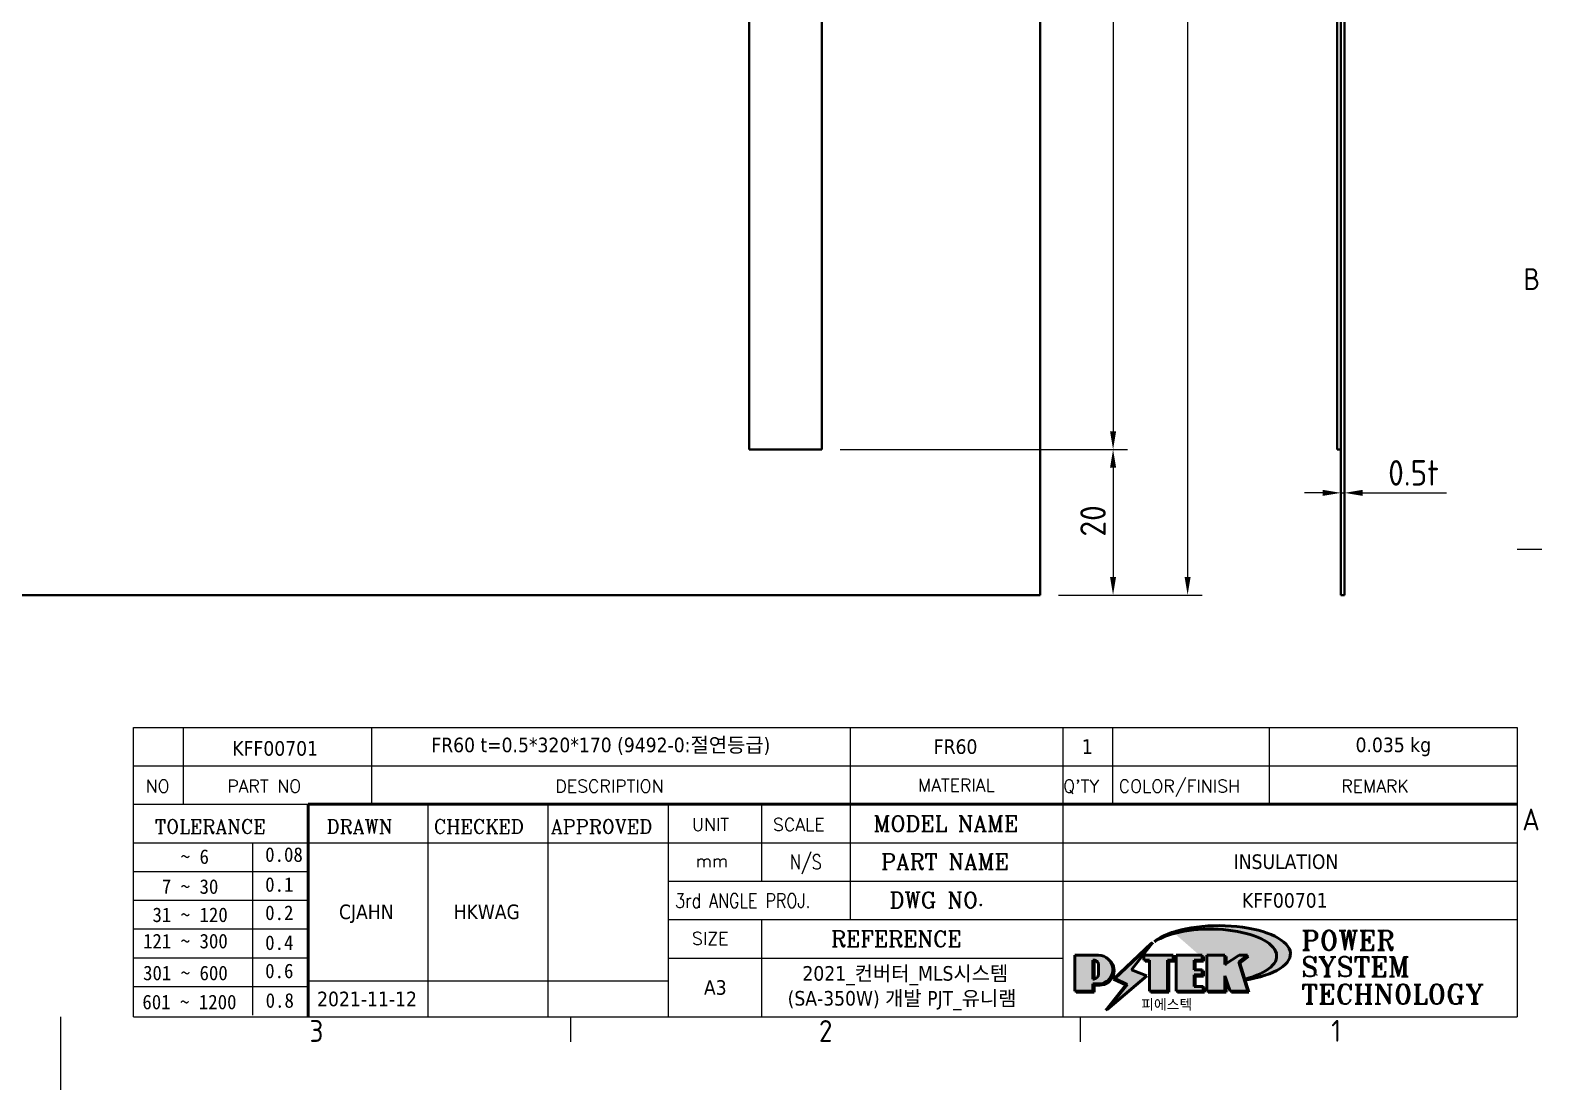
# Model space of a CAD drawing. Header units: millimetres. Extents: x 0 to 420, y 0 to 297.
# Drawn here: x 205.8 to 413.4, y 0 to 145.5 of the extents above; entities that cross this region are included whole.
import ezdxf
from ezdxf.enums import TextEntityAlignment as Align

# ---------------------------------------------------------------- set-up
doc = ezdxf.new("R2010")
doc.units = ezdxf.units.MM
doc.layers.get('0').update_dxf_attribs({"color": 3, "lineweight": 25})
for name, color, linetype, lineweight in [('가시적인 것(ISO)', 3, 'Continuous', 40), ('경계(ISO)', 7, 'Continuous', 25), ('제목(ISO)', 5, 'Continuous', 50), ('치수(ISO)', 2, 'Continuous', 25), ('해치(ISO)', 7, 'Continuous', 18)]:
    doc.layers.add(name, color=color, linetype=linetype, lineweight=lineweight)
doc.styles.add('HAN_291', font='')
doc.styles.add('HAN_370', font='', dxfattribs={"width": 2})
doc.styles.add('RC_284', font='ROMANC.shx')
doc.styles.add('RC_287', font='ROMANC.shx')
doc.styles.add('RC_292', font='ROMANC.shx')
doc.styles.add('ROMANT_294', font='romant.shx')
doc.styles.add('문자 텍스트_PSTEK_POSCO', font='isocp.shx')
doc.styles.add('치수 텍스트_PSTEK_POSCO', font='isocp.shx')
doc.styles.add('텍스트 스타일198', font='tahoma.ttf')
doc.styles.add('텍스트 스타일333', font='ROMANC.shx', dxfattribs={"width": 0.800000011920929})
doc.styles.get('HAN_291').set_extended_font_data('GulimChe')
doc.styles.get('HAN_370').set_extended_font_data('GulimChe')
doc.dimstyles.new('치수_PSTEK_POSCO', dxfattribs={"dimtxt": 3.5, "dimasz": 2.5, "dimexe": 2, "dimexo": 2.5, "dimgap": 1, "dimtad": 1, "dimrnd": 1e-08, "dimdsep": 46, "dimtxsty": '치수 텍스트_PSTEK_POSCO', "dimcen": 0.09, "dimdle": 10, "dimclrd": 7, "dimclre": 7, "dimclrt": 2, "dimadec": 1, "dimazin": 2, "dimtfac": 1, "dimtmove": 0, "dimatfit": 3, "dimfxl": 0, "dimtolj": 1, "dimlwd": -1, "dimlwe": -1, "dimarcsym": 0})

# ---------------------------------------------------------------- blocks, each defined once
blk = doc.blocks.new('경계 Default Border')
at = {"layer": '경계(ISO)'}
for p, q in [((410, 74.25000190734863), (413.4000015258789, 74.25000190734863)), ((280, 10), (280, 6.599999666213989)), ((350, 10), (350, 6.599999666213989))]:
    blk.add_line(p, q, dxfattribs=at)
at = {"layer": '경계(ISO)', "flags": 128}
blk.add_lwpolyline([(210, 0), (210, 10)], dxfattribs=at)
at = {"layer": '경계(ISO)', "color": 2, "char_height": 3.00000011920929, "attachment_point": 7, "style": '문자 텍스트_PSTEK_POSCO'}
for s, insert in [('B', (410.878270202895, 109.8463944559917)), ('A', (410.7144008173592, 35.61784856929444)), ('3', (244.1685395229535, 6.57139439638704)), ('2', (314.127739416884, 6.57139439638704)), ('1', (384.4860661041481, 6.59999988079071))]:
    blk.add_mtext(s, dxfattribs=dict(at, insert=insert))
blk = doc.blocks.new('제목 블록 PSTEK')
for color, points in [(252, [(317.2195697678507, 17.0593801673321), (322.0326348870767, 21.62682475217465), (322.2781991042243, 21.94392121864296), (317.0471853425802, 16.97985676345368), (318.7512090904202, 16.1899260703855), (316.0018030350395, 12.71868385740789), (316.3356552234328, 13.00206718743325), (318.9235935156908, 16.2694494742633)]), (5, [(321.6183518841322, 17.4193704504104), (319.5281351041078, 18.24969419629727), (322.4505835294948, 22.02344462252142), (317.2195697678507, 17.0593801673321), (318.9235935156908, 16.2694494742633), (316.1741874603099, 12.79820726128571)]), (1, [(324.4839107253602, 19.60711530335299), (325.2419748254881, 19.60711530335299), (325.2419748254881, 20.25857663940324), (321.2266040451076, 20.25857663940324), (321.2266040451076, 19.60711530335299), (321.9846681452406, 19.60711530335299), (321.9846681452406, 15.3430047401139), (324.4839107253602, 15.3430047401139)]), (252, [(321.9846681452406, 19.60711530335299), (321.4042753185749, 19.60711530335299), (321.4042753185749, 19.45905590879572), (321.9846681452406, 19.45905590879572)]), (252, [(324.6615819988275, 19.45905590879572), (325.4196460989604, 19.45905590879572), (325.4196460989604, 20.11051724484596), (325.2419748254881, 20.11051724484596), (325.2419748254881, 19.60711530335299), (324.4839107253602, 19.60711530335299), (324.4839107253602, 15.3430047401139), (322.1623394187076, 15.3430047401139), (322.1623394187076, 15.19494534555726), (324.6615819988275, 15.19494534555726)]), (1, [(329.2277337269622, 20.25857663940324), (325.65654113025, 20.25857663940324), (325.65654113025, 15.3430047401139), (329.3580259941756, 15.3430047401139), (329.3580259941756, 15.9944660761648), (328.1137701654877, 15.9944660761648), (328.1137701654877, 17.56360607323003), (329.2277337269622, 17.56360607323003), (329.2277337269622, 18.25543873810179), (328.1137701654877, 18.25543873810179), (328.1137701654877, 19.60711530335299), (329.2277337269622, 19.60711530335299)]), (252, [(328.2914414389548, 19.45905590879572), (329.4054050004294, 19.45905590879572), (329.4054050004294, 20.11051724484596), (329.2277337269622, 20.11051724484596), (329.2277337269622, 19.60711530335299), (328.1137701654877, 19.60711530335299), (328.1137701654877, 18.25543873810179), (328.2914414389548, 18.25543873810179)]), (1, [(332.3312149849806, 20.25857663940324), (329.8592894925411, 20.25857663940324), (329.8592894925411, 15.3430047401139), (332.3312149849806, 15.3430047401139), (332.3312149849806, 17.4318630164523), (333.0701931098801, 15.3430047401139), (335.4855464857051, 15.3430047401139), (334.2514536401189, 19.30614745124769), (335.4379594596742, 20.25857663940324), (334.3071782107978, 20.25857663940324), (332.3312149849806, 18.99741471888304)]), (252, [(332.5088862584528, 20.1105172448466), (332.3312149849806, 20.1105172448466), (332.3312149849806, 18.99741471888368), (332.5088862584528, 19.11081371413894)]), (252, [(335.6156307331414, 20.11051724484596), (335.2535118015555, 20.11051724484596), (334.2514536401189, 19.30614745124769), (335.4855464857051, 15.3430047401139), (333.1954852176545, 15.3430047401139), (333.2478643833523, 15.19494534555726), (335.6632177591723, 15.19494534555726), (334.4291249135862, 19.15808805669106)]), (252, [(328.2914414389548, 17.41554667867274), (329.4054050004294, 17.41554667867274), (329.4054050004294, 18.10737934354514), (329.2277337269622, 18.10737934354514), (329.2277337269622, 17.56360607323003), (328.1137701654877, 17.56360607323003), (328.1137701654877, 15.9944660761648), (328.2914414389548, 15.9944660761648)]), (252, [(332.5088862584528, 16.92964231796647), (332.3312149849806, 17.43186301645164), (332.3312149849806, 15.3430047401139), (330.0369607660135, 15.3430047401139), (330.0369607660135, 15.19494534555726), (332.5088862584528, 15.19494534555726)]), (252, [(329.5356972676428, 15.8464066816075), (329.3580259941756, 15.8464066816075), (329.3580259941756, 15.3430047401139), (325.8342124037171, 15.3430047401139), (325.8342124037171, 15.19494534555726), (329.5356972676428, 15.19494534555726)])]:
    blk.add_hatch(color=color).paths.add_polyline_path(points)
h = blk.add_hatch(color=1)
edge = h.paths.add_edge_path(flags=0)
edge.add_line((314.2242174273352, 19.60711530335299), (314.2242174273352, 17.00126995915134))
edge.add_line((314.2242174273352, 17.00126995915134), (314.3485873187598, 17.00126995915134))
edge.add_arc((314.3485873187598, 17.6527312952023), 0.6514613360509371, 270, 360)
edge.add_line((315.0000486548106, 17.6527312952023), (315.0000486548106, 18.95565396730211))
edge.add_arc((314.3485873187598, 18.95565396730212), 0.6514613360508712, 0, 90)
edge.add_line((314.3485873187598, 19.60711530335299), (314.2242174273352, 19.60711530335299))
edge = h.paths.add_edge_path()
edge.add_arc((314.9847713324306, 18.28938669179658), 1.969189947606664, 269.9999999999959, 450)
edge.add_line((314.9847713324306, 20.25857663940318), (311.7664314776902, 20.25857663940324))
edge.add_line((311.7664314776902, 20.25857663940324), (311.7664314776902, 15.3430047401139))
edge.add_line((311.7664314776902, 15.3430047401139), (314.2242174273352, 15.3430047401139))
edge.add_line((314.2242174273352, 15.3430047401139), (314.2242174273352, 16.32019674418991))
edge.add_line((314.2242174273352, 16.32019674418991), (314.9847713324307, 16.32019674418991))
h = blk.add_hatch(color=252)
edge = h.paths.add_edge_path()
edge.add_arc((314.9847713324309, 18.28938669179657), 1.969189947606666, 270, 406.8278729790604)
edge.add_arc((315.1624426058984, 18.1413272972396), 1.969189947606962, -90, 53.560984836317004, ccw=False)
edge.add_line((315.1624426058984, 16.17213734963263), (314.4018887008024, 16.17213734963263))
edge.add_line((314.4018887008024, 16.17213734963263), (314.4018887008024, 15.19494534555726))
edge.add_line((314.4018887008024, 15.19494534555726), (311.9441027511573, 15.19494534555726))
edge.add_line((311.9441027511573, 15.19494534555726), (311.9441027511573, 15.3430047401139))
edge.add_line((311.9441027511573, 15.3430047401139), (314.2242174273352, 15.3430047401139))
edge.add_line((314.2242174273352, 15.3430047401139), (314.2242174273352, 16.32019674418991))
edge.add_line((314.2242174273352, 16.32019674418991), (314.9847713324309, 16.32019674418991))
h = blk.add_hatch(color=252)
edge = h.paths.add_edge_path()
edge.add_line((314.4018887008024, 19.45905590879572), (314.5262585922315, 19.45905590879572))
edge.add_arc((314.5262585922314, 18.80759457274939), 0.6514613360463194, 60.4189348879147, 90.00000000000318, ccw=False)
edge.add_arc((314.3485873187602, 18.95565396730057), 0.6514613360524251, 39.96992292766206, 90.00000000009999)
edge.add_line((314.3485873187591, 19.60711530335307), (314.2242174273352, 19.60711530335298))
edge.add_line((314.2242174273352, 19.60711530335299), (314.2242174273352, 17.00126995915134))
edge.add_line((314.2242174273352, 17.00126995915134), (314.3485873187591, 17.00126995915134))
edge.add_arc((314.3485873187568, 17.652731295233), 0.6514613360816299, 270.0000000002, 274.6930825552478)
edge.add_line((314.4018887008024, 17.0034541317032), (314.4018887008024, 19.45905590879572))
at = {"layer": '해치(ISO)'}
h = blk.add_hatch(color=140, dxfattribs=at)
edge = h.paths.add_edge_path()
edge.add_ellipse((330.3660919371412, 20.15576403068321), major_axis=(9.100907360794343, 0), ratio=0.4069904968023172, start_angle=301.3098473703837, end_angle=507.7436900681698)
edge.add_ellipse((331.5340919371412, 20.4634168429492), major_axis=(-9.82350664112931, 0), ratio=0.3942600559756514, start_angle=111.51207141178469, end_angle=334.47025347086895, ccw=False)
edge.add_line((335.1363447531188, 16.8601935978785), (335.0955236905705, 16.99119398620872))
at = {"color": 180}
for p, q in [((182.475792979055, 11.79100474011392), (182.4757929790549, 51.56524660363496)), ((182.4757929790549, 51.56524660363496), (372.4757929537551, 51.56524660363496)), ((189.2651435055721, 51.56524660363496), (189.2651435055722, 41.00524660363494)), ((215.2152739891528, 41.00524660363494), (215.2152739891528, 51.56524660363496)), ((280.8758854511282, 51.56524660363496), (280.8758854511282, 41.00524660363494)), ((310.0881549537552, 51.56524660363496), (310.0881549537553, 41.00524660363494)), ((316.9044520275131, 51.56524660363496), (316.9044520275127, 41.00524660363494)), ((338.4566026226726, 51.56524660363496), (338.4566026226727, 41.00524660363494)), ((372.4757929537551, 51.56524660363496), (372.4757929537551, 11.79100474011389)), ((182.475792979055, 46.2852466036349), (372.4757929537551, 46.28524660363492)), ((182.475792979055, 41.00524660363493), (206.451475290024, 41.00524660363493)), ((222.9401812389276, 11.79100474011392), (222.9401812389276, 41.00524660363494)), ((239.4288871878316, 11.79100474011392), (239.4288871878316, 41.00524660363494)), ((255.9175931367356, 11.79100474011392), (255.9175931367356, 41.00524660363494)), ((268.6918866058747, 41.00524660363494), (268.6918866058747, 30.44524660363498)), ((280.8758854511282, 41.00524660363494), (280.8758854511282, 25.16524660363502)), ((310.088154953755, 41.00524660363494), (310.088154953755, 11.79100474011392)), ((182.475792979055, 35.72524660363497), (206.451475290024, 35.72524660363497)), ((198.8621818849491, 12.02524660363491), (198.8621818849491, 35.72524660363497)), ((206.451475290024, 35.72524660363497), (372.4757929537551, 35.72524660363497)), ((182.475792979055, 31.77524660363492), (206.451475290024, 31.77524660363492)), ((255.917593136736, 30.44524660363498), (372.4757929537552, 30.44524660363501)), ((182.475792979055, 27.82524660363487), (206.451475290024, 27.82524660363487)), ((255.9175931367359, 25.16524660363502), (372.4757929537552, 25.165246603635)), ((268.6918866058744, 25.16524660363502), (268.6918866058744, 11.79100474011392)), ((182.475792979055, 23.87524660363505), (206.451475290024, 23.87524660363505)), ((182.475792979055, 19.92524660363478), (206.451475290024, 19.92524660363478)), ((255.9175931367359, 19.88524660363481), (310.0881549537553, 19.88524660363481)), ((206.451475290024, 16.74100474011396), (255.9175931367359, 16.74100474011396)), ((182.475792979055, 15.97524660363496), (206.451475290024, 15.97524660363496)), ((182.475792979055, 11.79100474011392), (372.4757929537551, 11.79100474011389))]:
    blk.add_line(p, q, dxfattribs=at)
at = {"color": 7, "lineweight": 50}
for p, q in [((206.4514752900237, 11.79100474011392), (206.4514752900237, 41.00524660363494)), ((206.451475290024, 41.00524660363494), (372.4757929537551, 41.00524660363496))]:
    blk.add_line(p, q, dxfattribs=at)
at = {"color": 7}
for p, q in [((322.2781991042243, 21.94392121864296), (317.0471853425802, 16.97985676345368)), ((322.4505835294948, 22.02344462252142), (317.2195697678507, 17.0593801673321)), ((317.2195697678507, 17.0593801673321), (322.0326348870767, 21.62682475217465)), ((319.5281351041078, 18.24969419629727), (322.4505835294948, 22.02344462252142)), ((322.0326348870767, 21.62682475217465), (322.2781991042243, 21.94392121864296)), ((311.7664314776902, 20.25900474011391), (311.7664314776902, 15.34300474011391)), ((314.9847713324309, 20.25857663940324), (311.7664314776902, 20.25857663940324)), ((314.9847713324309, 20.25857663940324), (311.7664314776902, 20.25857663940324)), ((311.7664314776902, 20.25857663940324), (311.7664314776902, 15.3430047401139)), ((314.2242174273352, 17.00126995915134), (314.2242174273352, 19.60711530335299)), ((314.2242174273352, 19.60711530335299), (314.3485873187591, 19.60711530335299)), ((314.3485873187591, 19.60711530335299), (314.2242174273352, 19.60711530335299)), ((314.2242174273352, 19.60711530335299), (314.2242174273352, 17.00126995915134)), ((314.2242174273352, 17.00126995915134), (314.2242174273352, 19.60711530335299)), ((314.2242174273352, 19.60711530335299), (314.3485873187591, 19.60711530335299)), ((314.4018887008024, 19.45905590879572), (314.5262585922314, 19.45905590879572)), ((314.4018887008024, 17.0034541317032), (314.4018887008024, 19.45905590879572)), ((315.0000486548106, 18.95565396730275), (315.0000486548106, 17.65273129520161)), ((315.0000486548106, 18.95565396730275), (315.0000486548106, 17.65273129520161)), ((325.2419748254881, 20.25857663940324), (321.2266040451076, 20.25857663940324)), ((321.2266040451076, 20.25857663940324), (321.2266040451076, 19.60711530335299)), ((325.2419748254881, 20.25857663940324), (321.2266040451076, 20.25857663940324)), ((321.2266040451076, 20.25857663940324), (321.2266040451076, 19.60711530335299)), ((321.2266040451076, 19.60711530335299), (321.9846681452406, 19.60711530335299)), ((321.2266040451076, 19.60711530335299), (321.9846681452406, 19.60711530335299)), ((321.4042753185749, 19.60711530335299), (321.4042753185749, 19.45905590879572)), ((321.9846681452406, 19.60711530335299), (321.4042753185749, 19.60711530335299)), ((321.4042753185749, 19.45905590879572), (321.9846681452406, 19.45905590879572)), ((321.9846681452406, 19.60711530335299), (321.9846681452406, 15.3430047401139)), ((321.9846681452406, 19.45905590879572), (321.9846681452406, 19.60711530335299)), ((321.9846681452406, 19.60711530335299), (321.9846681452406, 15.3430047401139)), ((324.4839107253602, 19.60711530335299), (325.2419748254881, 19.60711530335299)), ((324.4839107253602, 15.3430047401139), (324.4839107253602, 19.60711530335299)), ((325.2419748254881, 19.60711530335299), (324.4839107253602, 19.60711530335299)), ((324.4839107253602, 19.60711530335299), (324.4839107253602, 15.3430047401139)), ((324.4839107253602, 19.60711530335299), (325.2419748254881, 19.60711530335299)), ((324.4839107253602, 15.3430047401139), (324.4839107253602, 19.60711530335299)), ((324.6615819988275, 19.45905590879572), (325.4196460989604, 19.45905590879572)), ((324.6615819988275, 15.19494534555726), (324.6615819988275, 19.45905590879572)), ((325.2419748254881, 19.60711530335299), (325.2419748254881, 20.25857663940324)), ((325.2419748254881, 19.60711530335299), (325.2419748254881, 20.25857663940324)), ((325.4196460989604, 20.11051724484596), (325.2419748254881, 20.11051724484596)), ((325.2419748254881, 20.11051724484596), (325.2419748254881, 19.60711530335299)), ((325.4196460989604, 19.45905590879572), (325.4196460989604, 20.11051724484596)), ((329.2277337269622, 20.25857663940324), (325.65654113025, 20.25857663940324)), ((325.65654113025, 20.25857663940324), (325.65654113025, 15.3430047401139)), ((325.65654113025, 20.25857663940324), (325.65654113025, 15.3430047401139)), ((329.2277337269622, 20.25857663940324), (325.65654113025, 20.25857663940324)), ((328.1137701654877, 18.25543873810179), (328.1137701654877, 19.60711530335299)), ((328.1137701654877, 19.60711530335299), (329.2277337269622, 19.60711530335299)), ((329.2277337269622, 19.60711530335299), (328.1137701654877, 19.60711530335299)), ((328.1137701654877, 19.60711530335299), (328.1137701654877, 18.25543873810179)), ((328.1137701654877, 18.25543873810179), (328.1137701654877, 19.60711530335299)), ((328.1137701654877, 19.60711530335299), (329.2277337269622, 19.60711530335299)), ((328.2914414389548, 18.25543873810179), (328.2914414389548, 19.45905590879572)), ((328.2914414389548, 19.45905590879572), (329.4054050004294, 19.45905590879572)), ((329.2277337269622, 19.60711530335299), (329.2277337269622, 20.25857663940324)), ((329.2277337269622, 19.60711530335299), (329.2277337269622, 20.25857663940324)), ((329.4054050004294, 20.11051724484596), (329.2277337269622, 20.11051724484596)), ((329.2277337269622, 20.11051724484596), (329.2277337269622, 19.60711530335299)), ((329.4054050004294, 19.45905590879572), (329.4054050004294, 20.11051724484596)), ((332.3312149849806, 20.25857663940324), (329.8592894925411, 20.25857663940324)), ((329.8592894925411, 20.25857663940324), (329.8592894925411, 15.3430047401139)), ((329.8592894925411, 20.25857663940324), (329.8592894925411, 15.3430047401139)), ((332.3312149849806, 20.25857663940324), (329.8592894925411, 20.25857663940324)), ((334.3071782107978, 20.25857663940324), (332.3312149849806, 18.99741471888304)), ((332.3312149849806, 18.99741471888304), (332.3312149849806, 20.25857663940324)), ((334.3071782107978, 20.25857663940324), (332.3312149849806, 18.99741471888304)), ((332.3312149849806, 18.99741471888304), (332.3312149849806, 20.25857663940324)), ((332.5088862584528, 20.1105172448466), (332.3312149849806, 20.1105172448466)), ((332.3312149849806, 20.1105172448466), (332.3312149849806, 18.99741471888368)), ((332.3312149849806, 18.99741471888368), (332.5088862584528, 19.11081371413894)), ((332.5088862584528, 19.11081371413894), (332.5088862584528, 20.1105172448466)), ((334.2514536401189, 19.30614745124769), (335.4379594596742, 20.25857663940324)), ((334.2514536401189, 19.30614745124769), (335.4379594596742, 20.25857663940324)), ((335.2535118015555, 20.11051724484596), (334.2514536401189, 19.30614745124769)), ((335.4855464857051, 15.3430047401139), (334.2514536401189, 19.30614745124769)), ((334.2514536401189, 19.30614745124769), (335.4855464857051, 15.3430047401139)), ((335.4855464857051, 15.3430047401139), (334.2514536401189, 19.30614745124769)), ((335.4379594596742, 20.25857663940324), (334.3071782107978, 20.25857663940324)), ((335.4379594596742, 20.25857663940324), (334.3071782107978, 20.25857663940324)), ((334.4291249135862, 19.15808805669104), (335.6156307331414, 20.11051724484596)), ((335.6632177591723, 15.19494534555726), (334.4291249135862, 19.15808805669104)), ((335.6156307331414, 20.11051724484596), (335.2535118015555, 20.11051724484596)), ((314.3485873187591, 17.00126995915134), (314.2242174273352, 17.00126995915134)), ((314.2242174273352, 17.00126995915134), (314.3485873187591, 17.00126995915134)), ((314.3485873187591, 17.00126995915134), (314.2242174273352, 17.00126995915134)), ((316.1741874603099, 12.79820726128571), (321.6183518841322, 17.4193704504104)), ((317.0471853425802, 16.97985676345368), (318.7512090904202, 16.1899260703855)), ((318.9235935156908, 16.2694494742633), (317.2195697678507, 17.0593801673321)), ((317.2195697678507, 17.0593801673321), (318.9235935156908, 16.2694494742633)), ((321.6183518841322, 17.4193704504104), (319.5281351041078, 18.24969419629727)), ((329.2277337269622, 18.25543873810179), (328.1137701654877, 18.25543873810179)), ((328.1137701654877, 18.25543873810179), (328.2914414389548, 18.25543873810179)), ((329.2277337269622, 18.25543873810179), (328.1137701654877, 18.25543873810179)), ((328.1137701654877, 17.56360607323003), (329.2277337269622, 17.56360607323003)), ((328.1137701654877, 15.9944660761648), (328.1137701654877, 17.56360607323003)), ((329.2277337269622, 17.56360607323003), (328.1137701654877, 17.56360607323003)), ((328.1137701654877, 17.56360607323003), (328.1137701654877, 15.9944660761648)), ((328.1137701654877, 17.56360607323003), (329.2277337269622, 17.56360607323003)), ((328.1137701654877, 15.9944660761648), (328.1137701654877, 17.56360607323003)), ((328.2914414389548, 15.9944660761648), (328.2914414389548, 17.41554667867274)), ((328.2914414389548, 17.41554667867274), (329.4054050004294, 17.41554667867274)), ((329.2277337269622, 17.56360607323003), (329.2277337269622, 18.25543873810179)), ((329.2277337269622, 17.56360607323003), (329.2277337269622, 18.25543873810179)), ((329.4054050004294, 18.10737934354514), (329.2277337269622, 18.10737934354514)), ((329.2277337269622, 18.10737934354514), (329.2277337269622, 17.56360607323003)), ((329.4054050004294, 17.41554667867274), (329.4054050004294, 18.10737934354514)), ((332.3312149849806, 17.4318630164523), (333.0701931098801, 15.3430047401139)), ((332.3312149849806, 15.3430047401139), (332.3312149849806, 17.4318630164523)), ((332.5088862584528, 16.92964231796647), (332.3312149849806, 17.43186301645164)), ((332.3312149849806, 17.43186301645164), (332.3312149849806, 15.3430047401139)), ((332.3312149849806, 17.4318630164523), (333.0701931098801, 15.3430047401139)), ((332.3312149849806, 15.3430047401139), (332.3312149849806, 17.4318630164523)), ((332.5088862584528, 15.19494534555726), (332.5088862584528, 16.92964231796647)), ((345.0447381189468, 17.50375595811051), (344.9867755289346, 17.689895936919)), ((311.7664314776902, 15.3430047401139), (314.2242174273352, 15.3430047401139)), ((311.7664314776902, 15.3430047401139), (314.2242174273352, 15.3430047401139)), ((314.2242174273352, 15.3430047401139), (311.9441027511573, 15.3430047401139)), ((311.9441027511573, 15.3430047401139), (311.9441027511573, 15.19494534555726)), ((311.9441027511573, 15.19494534555726), (314.4018887008024, 15.19494534555726)), ((314.2242174273352, 16.32019674418991), (314.9847713324309, 16.32019674418991)), ((314.2242174273352, 15.3430047401139), (314.2242174273352, 16.32019674418991)), ((314.9847713324309, 16.32019674418991), (314.2242174273352, 16.32019674418991)), ((314.2242174273352, 16.32019674418991), (314.2242174273352, 15.3430047401139)), ((314.2242174273352, 16.32019674418991), (314.9847713324309, 16.32019674418991)), ((314.2242174273352, 15.3430047401139), (314.2242174273352, 16.32019674418991)), ((314.4018887008024, 16.17213734963263), (315.162442605898, 16.17213734963263)), ((314.4018887008024, 15.19494534555726), (314.4018887008024, 16.17213734963263)), ((318.7512090904202, 16.1899260703855), (316.0018030350395, 12.71868385740789)), ((318.9235935156908, 16.2694494742633), (316.1741874603099, 12.79820726128571)), ((316.3356552234328, 13.00206718743325), (318.9235935156908, 16.2694494742633)), ((321.9846681452406, 15.3430047401139), (324.4839107253602, 15.3430047401139)), ((321.9846681452406, 15.3430047401139), (324.4839107253602, 15.3430047401139)), ((324.4839107253602, 15.3430047401139), (322.1623394187076, 15.3430047401139)), ((322.1623394187076, 15.3430047401139), (322.1623394187076, 15.19494534555726)), ((322.1623394187076, 15.19494534555726), (324.6615819988275, 15.19494534555726)), ((325.65654113025, 15.3430047401139), (329.3580259941756, 15.3430047401139)), ((325.65654113025, 15.3430047401139), (329.3580259941756, 15.3430047401139)), ((329.3580259941756, 15.3430047401139), (325.8342124037171, 15.3430047401139)), ((325.8342124037171, 15.3430047401139), (325.8342124037171, 15.19494534555726)), ((325.8342124037171, 15.19494534555726), (329.5356972676428, 15.19494534555726)), ((329.3580259941756, 15.9944660761648), (328.1137701654877, 15.9944660761648)), ((328.1137701654877, 15.9944660761648), (328.2914414389548, 15.9944660761648)), ((329.3580259941756, 15.9944660761648), (328.1137701654877, 15.9944660761648)), ((329.3580259941756, 15.3430047401139), (329.3580259941756, 15.9944660761648)), ((329.3580259941756, 15.3430047401139), (329.3580259941756, 15.9944660761648)), ((329.5356972676428, 15.8464066816075), (329.3580259941756, 15.8464066816075)), ((329.3580259941756, 15.8464066816075), (329.3580259941756, 15.3430047401139)), ((329.5356972676428, 15.19494534555726), (329.5356972676428, 15.8464066816075)), ((329.8592894925411, 15.3430047401139), (332.3312149849806, 15.3430047401139)), ((329.8592894925411, 15.3430047401139), (332.3312149849806, 15.3430047401139)), ((332.3312149849806, 15.3430047401139), (330.0369607660135, 15.3430047401139)), ((330.0369607660135, 15.3430047401139), (330.0369607660135, 15.19494534555726)), ((330.0369607660135, 15.19494534555726), (332.5088862584528, 15.19494534555726)), ((333.0701931098801, 15.3430047401139), (335.4855464857051, 15.3430047401139)), ((333.0701931098801, 15.3430047401139), (335.4855464857051, 15.3430047401139)), ((335.4855464857051, 15.3430047401139), (333.1954852176545, 15.3430047401139)), ((333.1954852176545, 15.3430047401139), (333.2478643833523, 15.19494534555726)), ((333.2478643833523, 15.19494534555726), (335.6632177591723, 15.19494534555726)), ((316.0018030350395, 12.71868385740789), (316.3356552234328, 13.00206718743325))]:
    blk.add_line(p, q, dxfattribs=at)
at = {"color": 5}
for p, q in [((322.4505835294948, 22.02344462252142), (317.2195697678507, 17.0593801673321)), ((319.5281351041078, 18.24969419629727), (322.4505835294948, 22.02344462252142)), ((316.1741874603099, 12.79820726128571), (321.6183518841322, 17.4193704504104)), ((317.2195697678507, 17.0593801673321), (318.9235935156908, 16.2694494742633)), ((321.6183518841322, 17.4193704504104), (319.5281351041078, 18.24969419629727)), ((318.9235935156908, 16.2694494742633), (316.1741874603099, 12.79820726128571))]:
    blk.add_line(p, q, dxfattribs=at)
at = {"color": 1}
for p, q in [((314.9847713324309, 20.25857663940324), (311.7664314776902, 20.25857663940324)), ((311.7664314776902, 20.25857663940324), (311.7664314776902, 15.3430047401139)), ((314.2242174273352, 17.00126995915134), (314.2242174273352, 19.60711530335299)), ((314.2242174273352, 19.60711530335299), (314.3485873187591, 19.60711530335299)), ((315.0000486548106, 18.95565396730275), (315.0000486548106, 17.65273129520161)), ((325.2419748254881, 20.25857663940324), (321.2266040451076, 20.25857663940324)), ((321.2266040451076, 20.25857663940324), (321.2266040451076, 19.60711530335299)), ((321.2266040451076, 19.60711530335299), (321.9846681452406, 19.60711530335299)), ((321.9846681452406, 19.60711530335299), (321.9846681452406, 15.3430047401139)), ((324.4839107253602, 19.60711530335299), (325.2419748254881, 19.60711530335299)), ((324.4839107253602, 15.3430047401139), (324.4839107253602, 19.60711530335299)), ((325.2419748254881, 19.60711530335299), (325.2419748254881, 20.25857663940324)), ((329.2277337269622, 20.25857663940324), (325.65654113025, 20.25857663940324)), ((325.65654113025, 20.25857663940324), (325.65654113025, 15.3430047401139)), ((328.1137701654877, 18.25543873810179), (328.1137701654877, 19.60711530335299)), ((328.1137701654877, 19.60711530335299), (329.2277337269622, 19.60711530335299)), ((329.2277337269622, 19.60711530335299), (329.2277337269622, 20.25857663940324)), ((332.3312149849806, 20.25857663940324), (329.8592894925411, 20.25857663940324)), ((329.8592894925411, 20.25857663940324), (329.8592894925411, 15.3430047401139)), ((334.3071782107978, 20.25857663940324), (332.3312149849806, 18.99741471888304)), ((332.3312149849806, 18.99741471888304), (332.3312149849806, 20.25857663940324)), ((334.2514536401189, 19.30614745124769), (335.4379594596742, 20.25857663940324)), ((335.4855464857051, 15.3430047401139), (334.2514536401189, 19.30614745124769)), ((335.4379594596742, 20.25857663940324), (334.3071782107978, 20.25857663940324)), ((314.3485873187591, 17.00126995915134), (314.2242174273352, 17.00126995915134)), ((329.2277337269622, 18.25543873810179), (328.1137701654877, 18.25543873810179)), ((328.1137701654877, 17.56360607323003), (329.2277337269622, 17.56360607323003)), ((328.1137701654877, 15.9944660761648), (328.1137701654877, 17.56360607323003)), ((329.2277337269622, 17.56360607323003), (329.2277337269622, 18.25543873810179)), ((332.3312149849806, 17.4318630164523), (333.0701931098801, 15.3430047401139)), ((332.3312149849806, 15.3430047401139), (332.3312149849806, 17.4318630164523)), ((311.7664314776902, 15.3430047401139), (314.2242174273352, 15.3430047401139)), ((314.2242174273352, 16.32019674418991), (314.9847713324309, 16.32019674418991)), ((314.2242174273352, 15.3430047401139), (314.2242174273352, 16.32019674418991)), ((321.9846681452406, 15.3430047401139), (324.4839107253602, 15.3430047401139)), ((325.65654113025, 15.3430047401139), (329.3580259941756, 15.3430047401139)), ((329.3580259941756, 15.9944660761648), (328.1137701654877, 15.9944660761648)), ((329.3580259941756, 15.3430047401139), (329.3580259941756, 15.9944660761648)), ((329.8592894925411, 15.3430047401139), (332.3312149849806, 15.3430047401139)), ((333.0701931098801, 15.3430047401139), (335.4855464857051, 15.3430047401139))]:
    blk.add_line(p, q, dxfattribs=at)
at = {"color": 7}
for centre, radius, start, end in [((314.3485873187598, 18.95565396730211), 0.6514613360508712, 0, 90), ((314.3485873187602, 18.95565396730057), 0.6514613360524251, 39.96992292766117, 90), ((314.3485873187598, 18.95565396730212), 0.6514613360508712, 0, 90), ((314.5262585922314, 18.80759457274939), 0.6514613360463193, 60.41893488791137, 90), ((314.9847713324309, 18.28938669179658), 1.969189947606665, 270, 90), ((314.9847713324309, 18.28938669179658), 1.969189947606665, 270, 90), ((314.9847713324307, 18.2893866917965), 1.969189947606594, 270, 46.82787297909833), ((315.1624426058984, 18.1413272972396), 1.969189947606961, 270, 53.56098483636067), ((314.3485873187597, 17.65273129520228), 0.6514613360509381, 270, 0), ((314.3485873187598, 17.6527312952023), 0.6514613360509381, 270, 0), ((314.3485873187568, 17.652731295233), 0.6514613360816299, 270, 274.6930825552478)]:
    blk.add_arc(centre, radius, start, end, dxfattribs=at)
at = {"color": 1}
for centre, radius, start, end in [((314.3485873187598, 18.95565396730211), 0.6514613360508712, 0, 90), ((314.9847713324309, 18.28938669179657), 1.969189947606665, 270, 90), ((314.3485873187598, 17.6527312952023), 0.6514613360509381, 270, 0)]:
    blk.add_arc(centre, radius, start, end, dxfattribs=at)
at = {"layer": '제목(ISO)', "lineweight": 18}
blk.add_line((182.475792979055, 35.72500474011393), (182.475792979055, 11.79100474011392), dxfattribs=at)
at = {"layer": '제목(ISO)'}
for p, q in [((322.2781991042243, 21.94392121864296), (317.0471853425802, 16.97985676345368)), ((322.4505835294948, 22.02344462252142), (317.2195697678507, 17.0593801673321)), ((317.2195697678507, 17.0593801673321), (322.0326348870767, 21.62682475217465)), ((319.5281351041078, 18.24969419629727), (322.4505835294948, 22.02344462252142)), ((322.0326348870767, 21.62682475217465), (322.2781991042243, 21.94392121864296)), ((314.9847713324306, 20.25857663940324), (311.7664314776902, 20.25857663940324)), ((311.7664314776902, 20.25857663940324), (311.7664314776902, 15.3430047401139)), ((314.2242174273352, 17.00126995915134), (314.2242174273352, 19.60711530335299)), ((314.2242174273352, 19.60711530335299), (314.3485873187598, 19.60711530335299)), ((314.3485873187591, 19.60711530335299), (314.2242174273352, 19.60711530335299)), ((314.2242174273352, 19.60711530335299), (314.2242174273352, 17.00126995915134)), ((314.4018887008024, 19.45905590879572), (314.5262585922314, 19.45905590879572)), ((314.4018887008024, 17.0034541317032), (314.4018887008024, 19.45905590879572)), ((315.0000486548106, 18.95565396730211), (315.0000486548106, 17.6527312952023)), ((325.2419748254881, 20.25857663940324), (321.2266040451076, 20.25857663940324)), ((321.2266040451076, 20.25857663940324), (321.2266040451076, 19.60711530335299)), ((321.2266040451076, 19.60711530335299), (321.9846681452406, 19.60711530335299)), ((321.9846681452406, 19.60711530335299), (321.4042753185749, 19.60711530335299)), ((321.4042753185749, 19.60711530335299), (321.4042753185749, 19.45905590879572)), ((321.4042753185749, 19.45905590879572), (321.9846681452406, 19.45905590879572)), ((321.9846681452406, 19.60711530335299), (321.9846681452406, 15.3430047401139)), ((321.9846681452406, 19.45905590879572), (321.9846681452406, 19.60711530335299)), ((324.4839107253602, 19.60711530335299), (325.2419748254881, 19.60711530335299)), ((324.4839107253602, 15.3430047401139), (324.4839107253602, 19.60711530335299)), ((325.2419748254881, 19.60711530335299), (324.4839107253602, 19.60711530335299)), ((324.4839107253602, 19.60711530335299), (324.4839107253602, 15.3430047401139)), ((324.6615819988275, 19.45905590879572), (325.4196460989604, 19.45905590879572)), ((324.6615819988275, 15.19494534555726), (324.6615819988275, 19.45905590879572)), ((325.2419748254881, 19.60711530335299), (325.2419748254881, 20.25857663940324)), ((325.4196460989604, 20.11051724484596), (325.2419748254881, 20.11051724484596)), ((325.2419748254881, 20.11051724484596), (325.2419748254881, 19.60711530335299)), ((325.4196460989604, 19.45905590879572), (325.4196460989604, 20.11051724484596)), ((329.2277337269622, 20.25857663940324), (325.65654113025, 20.25857663940324)), ((325.65654113025, 20.25857663940324), (325.65654113025, 15.3430047401139)), ((328.1137701654877, 18.25543873810179), (328.1137701654877, 19.60711530335299)), ((328.1137701654877, 19.60711530335299), (329.2277337269622, 19.60711530335299)), ((329.2277337269622, 19.60711530335299), (328.1137701654877, 19.60711530335299)), ((328.1137701654877, 19.60711530335299), (328.1137701654877, 18.25543873810179)), ((328.2914414389548, 19.45905590879572), (329.4054050004294, 19.45905590879572)), ((328.2914414389548, 18.25543873810179), (328.2914414389548, 19.45905590879572)), ((329.2277337269622, 19.60711530335299), (329.2277337269622, 20.25857663940324)), ((329.4054050004294, 20.11051724484596), (329.2277337269622, 20.11051724484596)), ((329.2277337269622, 20.11051724484596), (329.2277337269622, 19.60711530335299)), ((329.4054050004294, 19.45905590879572), (329.4054050004294, 20.11051724484596)), ((332.3312149849806, 20.25857663940324), (329.8592894925411, 20.25857663940324)), ((329.8592894925411, 20.25857663940324), (329.8592894925411, 15.3430047401139)), ((334.3071782107978, 20.25857663940324), (332.3312149849806, 18.99741471888304)), ((332.3312149849806, 18.99741471888304), (332.3312149849806, 20.25857663940324)), ((332.5088862584528, 20.1105172448466), (332.3312149849806, 20.1105172448466)), ((332.3312149849806, 20.1105172448466), (332.3312149849806, 18.99741471888368)), ((332.3312149849806, 18.99741471888368), (332.5088862584528, 19.11081371413894)), ((332.5088862584528, 19.11081371413894), (332.5088862584528, 20.1105172448466)), ((334.2514536401189, 19.30614745124769), (335.4379594596742, 20.25857663940324)), ((335.2535118015555, 20.11051724484596), (334.2514536401189, 19.30614745124769)), ((335.4855464857051, 15.3430047401139), (334.2514536401189, 19.30614745124769)), ((334.2514536401189, 19.30614745124769), (335.4855464857051, 15.3430047401139)), ((335.4379594596742, 20.25857663940324), (334.3071782107978, 20.25857663940324)), ((334.4291249135862, 19.15808805669106), (335.6156307331414, 20.11051724484596)), ((335.6632177591723, 15.19494534555726), (334.4291249135862, 19.15808805669106)), ((335.6156307331414, 20.11051724484596), (335.2535118015555, 20.11051724484596)), ((314.3485873187598, 17.00126995915134), (314.2242174273352, 17.00126995915134)), ((314.2242174273352, 17.00126995915134), (314.3485873187591, 17.00126995915134)), ((316.1741874603099, 12.79820726128571), (321.6183518841322, 17.4193704504104)), ((317.0471853425802, 16.97985676345368), (318.7512090904202, 16.1899260703855)), ((317.2195697678507, 17.0593801673321), (318.9235935156908, 16.2694494742633)), ((318.9235935156908, 16.2694494742633), (317.2195697678507, 17.0593801673321)), ((321.6183518841322, 17.4193704504104), (319.5281351041078, 18.24969419629727)), ((329.2277337269622, 18.25543873810179), (328.1137701654877, 18.25543873810179)), ((328.1137701654877, 18.25543873810179), (328.2914414389548, 18.25543873810179)), ((328.1137701654877, 15.9944660761648), (328.1137701654877, 17.56360607323003)), ((328.1137701654877, 17.56360607323003), (329.2277337269622, 17.56360607323003)), ((329.2277337269622, 17.56360607323003), (328.1137701654877, 17.56360607323003)), ((328.1137701654877, 17.56360607323003), (328.1137701654877, 15.9944660761648)), ((328.2914414389548, 17.41554667867274), (329.4054050004294, 17.41554667867274)), ((328.2914414389548, 15.9944660761648), (328.2914414389548, 17.41554667867274)), ((329.2277337269622, 17.56360607323003), (329.2277337269622, 18.25543873810179)), ((329.4054050004294, 18.10737934354514), (329.2277337269622, 18.10737934354514)), ((329.2277337269622, 18.10737934354514), (329.2277337269622, 17.56360607323003)), ((329.4054050004294, 17.41554667867274), (329.4054050004294, 18.10737934354514)), ((332.3312149849806, 15.3430047401139), (332.3312149849806, 17.4318630164523)), ((332.3312149849806, 17.4318630164523), (333.0701931098801, 15.3430047401139)), ((332.5088862584528, 16.92964231796647), (332.3312149849806, 17.43186301645164)), ((332.3312149849806, 17.43186301645164), (332.3312149849806, 15.3430047401139)), ((332.5088862584528, 15.19494534555726), (332.5088862584528, 16.92964231796647)), ((311.7664314776902, 15.3430047401139), (314.2242174273352, 15.3430047401139)), ((314.2242174273352, 15.3430047401139), (311.9441027511573, 15.3430047401139)), ((311.9441027511573, 15.3430047401139), (311.9441027511573, 15.19494534555726)), ((311.9441027511573, 15.19494534555726), (314.4018887008024, 15.19494534555726)), ((314.2242174273352, 15.3430047401139), (314.2242174273352, 16.32019674418991)), ((314.2242174273352, 16.32019674418991), (314.9847713324307, 16.32019674418991)), ((314.9847713324309, 16.32019674418991), (314.2242174273352, 16.32019674418991)), ((314.2242174273352, 16.32019674418991), (314.2242174273352, 15.3430047401139)), ((314.4018887008024, 15.19494534555726), (314.4018887008024, 16.17213734963263)), ((314.4018887008024, 16.17213734963263), (315.1624426058984, 16.17213734963263)), ((318.7512090904202, 16.1899260703855), (316.0018030350395, 12.71868385740789)), ((318.9235935156908, 16.2694494742633), (316.1741874603099, 12.79820726128571)), ((316.3356552234328, 13.00206718743325), (318.9235935156908, 16.2694494742633)), ((321.9846681452406, 15.3430047401139), (324.4839107253602, 15.3430047401139)), ((324.4839107253602, 15.3430047401139), (322.1623394187076, 15.3430047401139)), ((322.1623394187076, 15.3430047401139), (322.1623394187076, 15.19494534555726)), ((322.1623394187076, 15.19494534555726), (324.6615819988275, 15.19494534555726)), ((325.65654113025, 15.3430047401139), (329.3580259941756, 15.3430047401139)), ((329.3580259941756, 15.3430047401139), (325.8342124037171, 15.3430047401139)), ((325.8342124037171, 15.3430047401139), (325.8342124037171, 15.19494534555726)), ((325.8342124037171, 15.19494534555726), (329.5356972676428, 15.19494534555726)), ((329.3580259941756, 15.9944660761648), (328.1137701654877, 15.9944660761648)), ((328.1137701654877, 15.9944660761648), (328.2914414389548, 15.9944660761648)), ((329.3580259941756, 15.3430047401139), (329.3580259941756, 15.9944660761648)), ((329.5356972676428, 15.8464066816075), (329.3580259941756, 15.8464066816075)), ((329.3580259941756, 15.8464066816075), (329.3580259941756, 15.3430047401139)), ((329.5356972676428, 15.19494534555726), (329.5356972676428, 15.8464066816075)), ((329.8592894925411, 15.3430047401139), (332.3312149849806, 15.3430047401139)), ((332.3312149849806, 15.3430047401139), (330.0369607660135, 15.3430047401139)), ((330.0369607660135, 15.3430047401139), (330.0369607660135, 15.19494534555726)), ((330.0369607660135, 15.19494534555726), (332.5088862584528, 15.19494534555726)), ((333.0701931098801, 15.3430047401139), (335.4855464857051, 15.3430047401139)), ((335.4855464857051, 15.3430047401139), (333.1954852176545, 15.3430047401139)), ((333.1954852176545, 15.3430047401139), (333.2478643833523, 15.19494534555726)), ((333.2478643833523, 15.19494534555726), (335.6632177591723, 15.19494534555726)), ((316.0018030350395, 12.71868385740789), (316.3356552234328, 13.00206718743325))]:
    blk.add_line(p, q, dxfattribs=at)
at = {"layer": '제목(ISO)', "color": 4}
blk.add_line((335.1363447531188, 16.8601935978785), (335.0955236905705, 16.99119398620872), dxfattribs=at)
at = {"layer": '제목(ISO)'}
for centre, radius, start, end in [((314.3485873187598, 18.95565396730212), 0.6514613360508712, 0, 90), ((314.3485873187602, 18.95565396730057), 0.6514613360524251, 39.96992292766117, 90), ((314.5262585922314, 18.80759457274939), 0.6514613360463193, 60.41893488791137, 90), ((314.9847713324306, 18.28938669179658), 1.969189947606664, 46.82787297909431, 90), ((314.9847713324307, 18.2893866917965), 1.969189947606594, 270, 46.82787297909833), ((314.9847713324309, 18.28938669179657), 1.969189947606666, 270, 46.8278729790603), ((315.1624426058984, 18.1413272972396), 1.969189947606962, 270, 53.56098483631701), ((314.3485873187598, 17.6527312952023), 0.6514613360509371, 270, 0), ((314.3485873187568, 17.652731295233), 0.6514613360816299, 270, 274.6930825552478)]:
    blk.add_arc(centre, radius, start, end, dxfattribs=at)
at = {"layer": '제목(ISO)', "color": 4}
for centre, major_axis, ratio, start_param, end_param in [((331.5340919371412, 20.4634168429492), (9.82350664112931, 0), 0.3942600559756514, 5.087845455444478, 8.97919982663645), ((330.3660919371412, 20.15576403068321), (9.100907360794343, 0), 0.4069904968023172, 5.258848905294775, 8.861799147915196)]:
    blk.add_ellipse(centre, major_axis=major_axis, ratio=ratio, start_param=start_param, end_param=end_param, dxfattribs=at)
at = {"color": 2}
for s, height, style, p in [('NO', 1.742399930953979, 'RC_284', (184.135398793432, 42.62317362549192)), ('PART NO', 1.742399930953979, 'RC_284', (195.3359407378685, 42.62317362549192)), ('DESCRIPTION', 1.742399930953979, 'RC_284', (240.4025565652523, 42.62317362549192)), ("Q'TY", 1.742399930953979, 'RC_284', (310.1440786515383, 42.62317362549192)), ('COLOR/FINISH', 1.742399930953979, 'RC_284', (317.7725341324144, 42.62317362549192)), ('REMARK', 1.742399930953979, 'RC_284', (348.346649953877, 42.62317362549192)), (' TOLERANCE', 1.899999976158142, 'RC_287', (184.0872874387979, 37.00893196870329)), ('DRAWN', 1.899999976158142, 'RC_287', (208.9766620976279, 37.00893196870329)), ('CHECKED', 1.899999976158142, 'RC_287', (223.6856844514997, 37.00893196870329)), ('APPROVED', 1.899999976158142, 'RC_287', (239.7795453577791, 37.00893196870329)), ('UNIT', 1.742399930953979, 'RC_284', (259.1652673287452, 37.34317362549218)), ('SCALE', 1.742399930953979, 'RC_284', (270.2934779252897, 37.34317362549218)), ('MODEL NAME', 2.178000062704086, 'RC_292', (284.096330289083, 37.25462520371384)), ('    ~ 6', 2.000000029802322, 'HAN_291', (183.7721304966814, 32.8176515608431)), ('0.08', 2.000000029802322, 'HAN_291', (200.5467345600617, 33.09873600004101)), ('mm', 1.742399930953979, 'RC_284', (259.6505418159997, 32.3543089683787)), ('PART NAME', 2.178000062704086, 'RC_292', (285.1416959765849, 32.03045329421792)), ('  7 ~ 30', 2.000000029802322, 'HAN_291', (183.7721304966814, 28.70538114822415)), ('0.1', 2.000000029802322, 'HAN_291', (200.5467345600617, 28.98646558742206)), ('0.2', 2.000000029802322, 'HAN_291', (200.5467345600617, 25.10736625836028)), (' DWG NO.', 2.178000062704086, 'RC_292', (284.8124284083233, 26.75045329421772)), (' 31 ~ 120', 2.000000029802322, 'HAN_291', (183.7721304966814, 24.82628181916237)), ('121 ~ 300', 2.000000029802322, 'HAN_291', (183.7721304966814, 21.21401206133254)), ('0.4', 2.000000029802322, 'HAN_291', (200.5467345600617, 20.99509650053045)), ('SIZE', 1.742399930953979, 'RC_284', (259.1652673287452, 21.69497768947366)), ('REFERENCE', 2.178000062704086, 'RC_292', (278.2741065029841, 21.43214925458022)), ('301 ~ 600', 2.000000029802322, 'HAN_291', (183.7721304966814, 16.83491273227077)), ('0.6', 2.000000029802322, 'HAN_291', (200.5467345600617, 17.11599717146868)), ('601 ~ 1200', 2.000000029802322, 'HAN_291', (183.6802025156883, 12.84759660881125)), ('0.8', 2.000000029802322, 'HAN_291', (200.6097246063884, 13.05732192299702))]:
    blk.add_text(s, height=height, dxfattribs=dict(at, style=style)).set_placement(p)
at = {"color": 2, "style": 'RC_284'}
blk.add_text('MATERIAL', height=1.742399930953979, dxfattribs=at).set_placement((295.4820202024417, 43.64524660363492), align=Align.MIDDLE_CENTER)
at = {"color": 7, "style": '텍스트 스타일333', "width": 0.7999999523162842}
blk.add_text('N/S', height=2.000000029802322, dxfattribs=at).set_placement((274.7838860285014, 33.08524660363496), align=Align.MIDDLE_CENTER)
at = {"color": 2, "style": '텍스트 스타일333', "width": 0.7999999523162842}
blk.add_text('3rd ANGLE PROJ.', height=2.000000029802322, dxfattribs=at).set_placement((256.8430306642954, 26.76148381654429))
at = {"color": 7, "style": 'ROMANT_294'}
for s, p in [('POWER', (342.82727231297, 20.97115304607566)), ('SYSTEM', (342.82727231297, 17.3284636719184)), ('TECHNOLOGY', (342.82727231297, 13.57194088644453))]:
    blk.add_text(s, height=2.700000107288361, dxfattribs=at).set_placement(p)
at = {"color": 7, "insert": (320.8519732224835, 14.21236326823155), "char_height": 1.400000005960464, "attachment_point": 1, "line_spacing_factor": 0.3319999873638153, "style": 'HAN_370'}
blk.add_mtext('\\fHY견고딕|b0|i0;\\H1.4000;피에스텍', dxfattribs=at)
at = {"layer": '제목(ISO)', "color": 7, "style": '텍스트 스타일198'}
for tag, p in [('부품_번호_001', (196.0308024644432, 47.68071419841495)), ('설명_001', (223.3653388441115, 48.1538814053939)), ('재질_001', (292.3638200418054, 47.92591818687281)), ("3._Q'TY_001", (312.7051684940307, 47.92188863680521)), ('질량\\P3;_001', (350.3046145979153, 48.1643332325385)), ('제목_001', (333.5584662743366, 32.12134217035067)), ('설계자_001', (210.6823963971569, 25.23312566343435)), ('점검자_001', (226.4283219502686, 25.23446884679021)), ('부품_번호_001', (334.6900427176752, 26.80591818687283)), ('프로젝트_001', (274.327908977247, 16.78015656189412)), ('시트_크기_001', (260.807090429518, 14.83812566343425)), ('작성_날짜_001', (207.6770236384131, 13.26600473167383)), ('프로젝트_002', (272.3018357910732, 13.35627732324262))]:
    blk.add_attdef(tag, p, '', height=2.000000029802322, dxfattribs=at)
for tag, p in [('4._COLOR', (327.6805273250926, 48.92524660363493)), ('1._MODEL_NAME', (341.233897335037, 38.36524660363497)), ('엔지니어링_승인자', (247.673240162284, 26.23312567187446)), ('점검_날짜', (231.1845342133799, 14.26600474011394)), ('엔지니어링_승인_날짜', (247.6732401622839, 14.26600474011394))]:
    blk.add_attdef(tag, text='', height=2.000000029802322, dxfattribs=at).set_placement(p, align=Align.MIDDLE_CENTER)
blk = doc.blocks.new('*D31')
at = {"layer": 'Defpoints', "color": 0}
for p in [(344.5213498426353, 237.9523811801103), (344.5213498426353, 67.95238118011028), (364.7573840225235, 67.95238118011027)]:
    blk.add_point(p, dxfattribs=at)
at = {"layer": '치수(ISO)', "color": 7}
for p, q in [((347.0213498426353, 237.9523811801103), (366.7573840225235, 237.9523811801103)), ((364.7573840225235, 235.4523811801103), (364.7573840225235, 70.45238118011027)), ((347.0213498426353, 67.95238118011028), (366.7573840225235, 67.95238118011027))]:
    blk.add_line(p, q, dxfattribs=at)
for points in [[(364.3407173558568, 235.4523811801103), (365.1740506891902, 235.4523811801103), (364.7573840225235, 237.9523811801103)], [(364.3407173558568, 70.45238118011027), (365.1740506891902, 70.45238118011027), (364.7573840225235, 67.95238118011027)]]:
    blk.add_solid(points, dxfattribs=at)
at = {"layer": '치수(ISO)', "color": 2, "insert": (362.0073840225235, 150.1510032273544), "char_height": 3.5, "attachment_point": 4, "rotation": 90, "style": '치수 텍스트_PSTEK_POSCO'}
blk.add_mtext('\\A1;170', dxfattribs=at)
blk = doc.blocks.new('*D32')
at = {"layer": 'Defpoints', "color": 0}
for p in [(314.5213498426353, 217.9523811801103), (314.5213498426353, 87.95238118011027), (354.5213498426353, 87.95238118011025)]:
    blk.add_point(p, dxfattribs=at)
at = {"layer": '치수(ISO)', "color": 7}
for p, q in [((317.0213498426353, 217.9523811801103), (356.5213498426354, 217.9523811801103)), ((354.5213498426354, 215.4523811801103), (354.5213498426353, 90.45238118011025)), ((317.0213498426353, 87.95238118011027), (356.5213498426353, 87.95238118011025))]:
    blk.add_line(p, q, dxfattribs=at)
for points in [[(354.1046831759687, 215.4523811801103), (354.9380165093021, 215.4523811801103), (354.5213498426354, 217.9523811801103)], [(354.1046831759687, 90.45238118011025), (354.938016509302, 90.45238118011025), (354.5213498426353, 87.95238118011025)]]:
    blk.add_solid(points, dxfattribs=at)
at = {"layer": '치수(ISO)', "color": 2, "insert": (351.7713498426353, 150.1510032273544), "char_height": 3.5, "attachment_point": 4, "rotation": 90, "style": '치수 텍스트_PSTEK_POSCO'}
blk.add_mtext('\\A1;130', dxfattribs=at)
blk = doc.blocks.new('*D34')
at = {"layer": 'Defpoints', "color": 0}
for p in [(314.5213498426353, 87.95238118011027), (344.5213498426353, 67.95238118011027), (354.5213498426353, 67.95238118011025)]:
    blk.add_point(p, dxfattribs=at)
at = {"layer": '치수(ISO)', "color": 7}
for p, q in [((317.0213498426353, 87.95238118011027), (356.5213498426353, 87.95238118011025)), ((354.5213498426353, 85.45238118011025), (354.5213498426353, 70.45238118011025)), ((347.0213498426353, 67.95238118011027), (356.5213498426353, 67.95238118011025))]:
    blk.add_line(p, q, dxfattribs=at)
for points in [[(354.1046831759687, 85.45238118011025), (354.938016509302, 85.45238118011025), (354.5213498426353, 87.95238118011025)], [(354.1046831759687, 70.45238118011025), (354.938016509302, 70.45238118011025), (354.5213498426353, 67.95238118011025)]]:
    blk.add_solid(points, dxfattribs=at)
at = {"layer": '치수(ISO)', "color": 2, "insert": (351.7710053544463, 75.9815642509764), "char_height": 3.5, "attachment_point": 4, "rotation": 90, "style": '치수 텍스트_PSTEK_POSCO'}
blk.add_mtext('\\A1;20', dxfattribs=at)
blk = doc.blocks.new('*D35')
at = {"layer": 'Defpoints', "color": 0}
for p in [(386.3033652218814, 81.98415096670948), (385.8033652218814, 80.60020186737836), (386.3033652218814, 80.60020186737836)]:
    blk.add_point(p, dxfattribs=at)
at = {"layer": '치수(ISO)', "color": 7}
for p, q in [((383.3033652218814, 81.98415096670948), (380.8033652218814, 81.98415096670948)), ((385.8033652218814, 81.98415096670948), (386.3033652218814, 81.98415096670948)), ((388.8033652218814, 81.98415096670948), (400.3061211273932, 81.98415096670948))]:
    blk.add_line(p, q, dxfattribs=at)
for points in [[(383.3033652218814, 82.40081763337615), (383.3033652218814, 81.5674843000428), (385.8033652218814, 81.98415096670948)], [(388.8033652218814, 82.40081763337615), (388.8033652218814, 81.5674843000428), (386.3033652218814, 81.98415096670948)]]:
    blk.add_solid(points, dxfattribs=at)
at = {"layer": '치수(ISO)', "color": 2, "insert": (392.3033652218814, 84.73415096670948), "char_height": 3.5, "attachment_point": 4, "style": '치수 텍스트_PSTEK_POSCO'}
blk.add_mtext('\\A1;0.5t', dxfattribs=at)

msp = doc.modelspace()

# ---------------------------------------------------------------- linework, layer by layer
at = {"layer": '가시적인 것(ISO)'}
for p, q in [((344.5213498426353, 237.9523811801103), (344.5213498426353, 67.95238118011028)), ((385.8033652218814, 237.9523811801103), (385.8033652218814, 67.95238118011028)), ((386.3033652218814, 237.9523811801103), (386.3033652218814, 67.95238118011028)), ((304.5213498426353, 87.95238118011027), (304.5213498426353, 217.9523811801103)), ((314.5213498426353, 217.9523811801103), (314.5213498426353, 87.95238118011027)), ((385.3033652218725, 217.9523811801103), (385.3033652218725, 87.95238118011027)), ((314.5213498426353, 87.95238118011027), (304.5213498426353, 87.95238118011027)), ((385.8033652218725, 87.95238118011027), (385.3033652218725, 87.95238118011027)), ((344.5213498426353, 67.95238118011027), (24.52134984263537, 67.95238118011027)), ((386.3033652218814, 67.95238118011027), (385.8033652218814, 67.95238118011027))]:
    msp.add_line(p, q, dxfattribs=at)

# ---------------------------------------------------------------- block references
msp.add_blockref('경계 Default Border', (0, 0))
ref = msp.add_blockref('제목 블록 PSTEK', (37.52420704624484, -1.791004740113895))
ref.add_attrib('설계자_001', 'CJAHN', (248.2066034434017, 23.44212092332045), dxfattribs={"layer": '제목(ISO)', "color": 7, "height": 2.000000029802322, "style": '텍스트 스타일198'})
ref.add_attrib('점검자_001', 'HKWAG', (263.9525289965134, 23.44346410667632), dxfattribs={"layer": '제목(ISO)', "color": 7, "height": 2.000000029802322, "style": '텍스트 스타일198'})
ref.add_attrib('프로젝트_001', '2021_컨버터_MLS시스템', (311.8521160234918, 14.98915182178023), dxfattribs={"layer": '제목(ISO)', "color": 7, "height": 2.000000029802322, "style": '텍스트 스타일198'})
ref.add_attrib('시트_크기_001', 'A3', (298.3312974757628, 13.04712092332036), dxfattribs={"layer": '제목(ISO)', "color": 7, "height": 2.000000029802322, "style": '텍스트 스타일198'})
ref.add_attrib("3._Q'TY_001", '1', (350.2293755402756, 46.13088389669131), dxfattribs={"layer": '제목(ISO)', "color": 7, "height": 2.000000029802322, "style": '텍스트 스타일198'})
ref.add_attrib('작성_날짜_001', '2021-11-12', (245.201230684658, 11.47499999155994), dxfattribs={"layer": '제목(ISO)', "color": 7, "height": 2.000000029802322, "style": '텍스트 스타일198'})
ref.add_attrib('재질_001', 'FR60', (329.8880270880503, 46.13491344675892), dxfattribs={"layer": '제목(ISO)', "color": 7, "height": 2.000000029802322, "style": '텍스트 스타일198'})
ref.add_attrib('부품_번호_001', 'KFF00701', (372.21424976392, 25.01491344675893), dxfattribs={"layer": '제목(ISO)', "color": 7, "height": 2.000000029802322, "style": '텍스트 스타일198'})
ref.add_attrib('질량\\P3;_001', '0.035 kg', (387.8288216441601, 46.3733284924246), dxfattribs={"layer": '제목(ISO)', "color": 7, "height": 2.000000029802322, "style": '텍스트 스타일198'})
ref.add_attrib('설명_001', 'FR60 t=0.5*320*170 (9492-0:절연등급)', (260.8895458903564, 46.36287666528001), dxfattribs={"layer": '제목(ISO)', "color": 7, "height": 2.000000029802322, "style": '텍스트 스타일198'})
ref.add_attrib('부품_번호_001', 'KFF00701', (233.5550095106881, 45.88970945830106), dxfattribs={"layer": '제목(ISO)', "color": 7, "height": 2.000000029802322, "style": '텍스트 스타일198'})
ref.add_attrib('제목_001', 'INSULATION', (371.0826733205815, 30.33033743023677), dxfattribs={"layer": '제목(ISO)', "color": 7, "height": 2.000000029802322, "style": '텍스트 스타일198'})
ref.add_attrib('프로젝트_002', '(SA-350W) 개발 PJT_유니램', (309.826042837318, 11.56527258312872), dxfattribs={"layer": '제목(ISO)', "color": 7, "height": 2.000000029802322, "style": '텍스트 스타일198'})

# ---------------------------------------------------------------- dimensions: what is measured, and where the dimension line sits
at = {"layer": '치수(ISO)', "color": 7}
for base, p1, p2, picture, middle in [((364.7573840225235, 67.95238118011027), (344.5213498426353, 237.9523811801103), (344.5213498426353, 67.95238118011028), '*D31', (364.7573840225235, 152.9523811801103)), ((354.5213498426353, 87.95238118011025), (314.5213498426353, 217.9523811801103), (314.5213498426353, 87.95238118011027), '*D32', (354.5213498426353, 152.9523811801103)), ((354.5213498426353, 67.95238118011025), (314.5213498426353, 87.95238118011027), (344.5213498426353, 67.95238118011027), '*D34', (354.5213498426353, 77.95238118011027))]:
    dim = msp.add_linear_dim(base=base, p1=p1, p2=p2, angle=90, dimstyle='치수_PSTEK_POSCO', override={"dimdec": 2, "dimtp": 0, "dimtm": -0, "dimtdec": 2, "dimtofl": 0, "dimatfit": 1}, dxfattribs=at)
    dim.commit()
    dim.dimension.update_dxf_attribs({"geometry": picture, "text_midpoint": middle, "dimtype": 160})
dim = msp.add_linear_dim(base=(386.3033652218814, 81.98415096670948), p1=(385.8033652218814, 80.60020186737836), p2=(386.3033652218814, 80.60020186737836), angle=180, text='<>t', dimstyle='치수_PSTEK_POSCO', override={"dimdec": 2, "dimse1": 1, "dimse2": 1, "dimtp": 0, "dimtm": -0, "dimtdec": 2, "dimtofl": 1, "dimatfit": 1}, dxfattribs=at)
dim.commit()
dim.dimension.update_dxf_attribs({"geometry": '*D35', "text_midpoint": (395.8047431746373, 81.98415096670948), "dimtype": 160})

doc.saveas('drawing.dxf')
